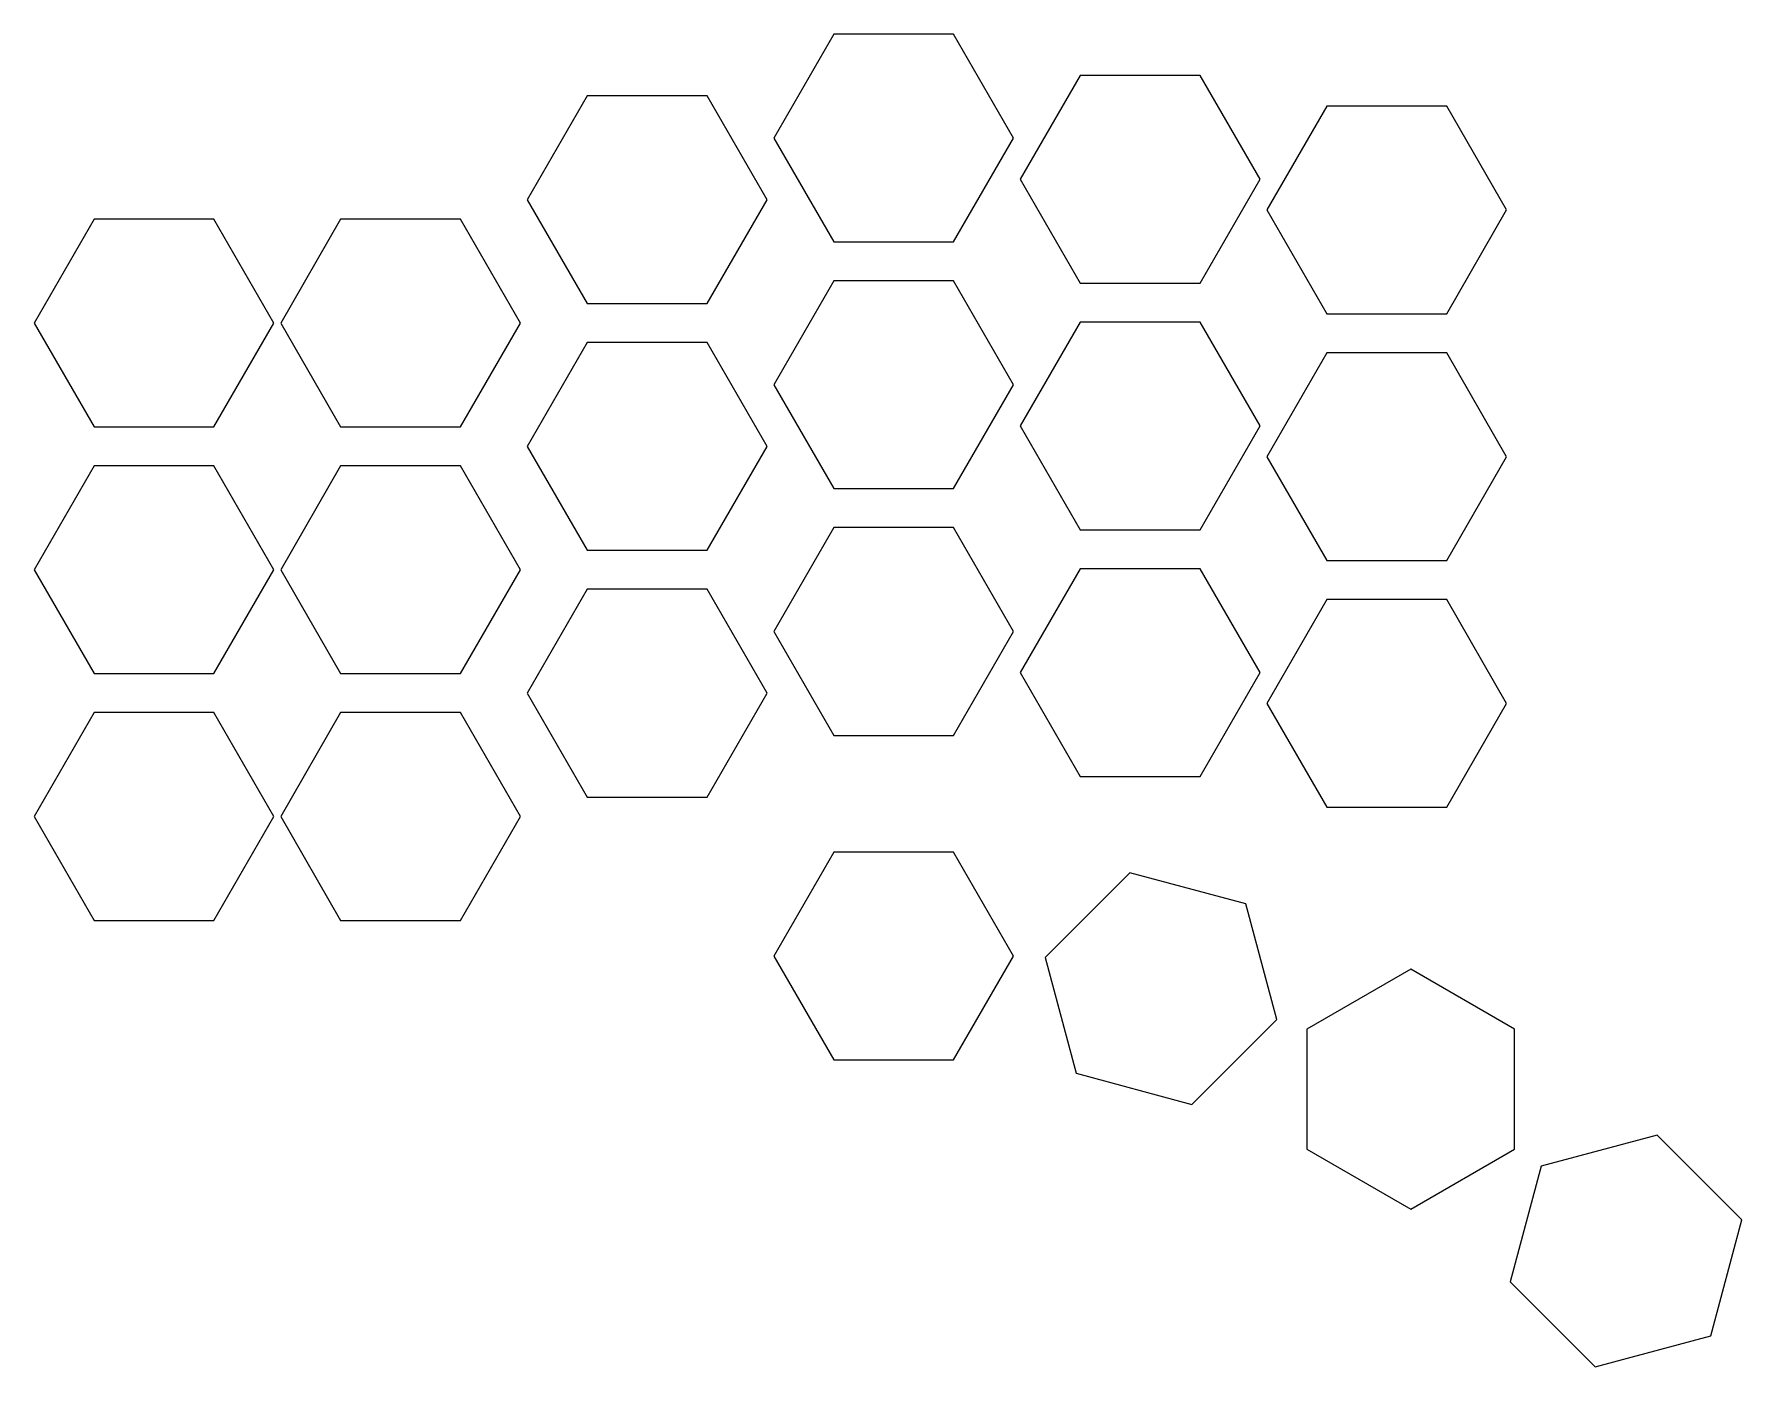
# Model space of a CAD drawing. Header units: millimetres. Extents: x 91 to 222, y -142 to -40.
import ezdxf

# ---------------------------------------------------------------- set-up
doc = ezdxf.new("R2010")
doc.units = ezdxf.units.MM

msp = doc.modelspace()

# ---------------------------------------------------------------- linework, layer by layer
at = {"linetype": 'CONTINUOUS'}
for p, q in [((152.38, -39.75), (147.76, -47.75)), ((161.62, -39.75), (152.38, -39.75)), ((166.24, -47.75), (161.62, -39.75)), ((171.38, -42.92), (166.76, -50.92)), ((180.62, -42.92), (171.38, -42.92)), ((185.24, -50.92), (180.62, -42.92)), ((133.38, -44.5), (128.76, -52.5)), ((142.62, -44.5), (133.38, -44.5)), ((147.24, -52.5), (142.62, -44.5)), ((190.38, -45.29), (185.76, -53.29)), ((199.62, -45.29), (190.38, -45.29)), ((204.24, -53.29), (199.62, -45.29)), ((147.76, -47.75), (152.38, -55.75)), ((161.62, -55.75), (166.24, -47.75)), ((166.76, -50.92), (171.38, -58.92)), ((180.62, -58.92), (185.24, -50.92)), ((128.76, -52.5), (133.38, -60.5)), ((142.62, -60.5), (147.24, -52.5)), ((185.76, -53.29), (190.38, -61.29)), ((199.62, -61.29), (204.24, -53.29)), ((95.38, -54), (90.76, -62)), ((104.62, -54), (95.38, -54)), ((109.24, -62), (104.62, -54)), ((114.38, -54), (109.76, -62)), ((123.62, -54), (114.38, -54)), ((128.24, -62), (123.62, -54)), ((152.38, -55.75), (161.62, -55.75)), ((152.38, -58.75), (147.76, -66.75)), ((161.62, -58.75), (152.38, -58.75)), ((166.24, -66.75), (161.62, -58.75)), ((171.38, -58.92), (180.62, -58.92)), ((133.38, -60.5), (142.62, -60.5)), ((190.38, -61.29), (199.62, -61.29)), ((90.76, -62), (95.38, -70)), ((104.62, -70), (109.24, -62)), ((109.76, -62), (114.38, -70)), ((123.62, -70), (128.24, -62)), ((171.38, -61.92), (166.76, -69.92)), ((180.62, -61.92), (171.38, -61.92)), ((185.24, -69.92), (180.62, -61.92)), ((133.38, -63.5), (128.76, -71.5)), ((142.62, -63.5), (133.38, -63.5)), ((147.24, -71.5), (142.62, -63.5)), ((190.38, -64.29), (185.76, -72.29)), ((199.62, -64.29), (190.38, -64.29)), ((204.24, -72.29), (199.62, -64.29)), ((147.76, -66.75), (152.38, -74.75)), ((161.62, -74.75), (166.24, -66.75)), ((95.38, -70), (104.62, -70)), ((114.38, -70), (123.62, -70)), ((166.76, -69.92), (171.38, -77.92)), ((180.62, -77.92), (185.24, -69.92)), ((128.76, -71.5), (133.38, -79.5)), ((142.62, -79.5), (147.24, -71.5)), ((185.76, -72.29), (190.38, -80.29)), ((199.62, -80.29), (204.24, -72.29)), ((95.38, -73), (90.76, -81)), ((104.62, -73), (95.38, -73)), ((109.24, -81), (104.62, -73)), ((114.38, -73), (109.76, -81)), ((123.62, -73), (114.38, -73)), ((128.24, -81), (123.62, -73)), ((152.38, -74.75), (161.62, -74.75)), ((152.38, -77.75), (147.76, -85.75)), ((161.62, -77.75), (152.38, -77.75)), ((166.24, -85.75), (161.62, -77.75)), ((171.38, -77.92), (180.62, -77.92)), ((133.38, -79.5), (142.62, -79.5)), ((90.76, -81), (95.38, -89)), ((104.62, -89), (109.24, -81)), ((109.76, -81), (114.38, -89)), ((123.62, -89), (128.24, -81)), ((171.38, -80.92), (166.76, -88.92)), ((180.62, -80.92), (171.38, -80.92)), ((185.24, -88.92), (180.62, -80.92)), ((190.38, -80.29), (199.62, -80.29)), ((133.38, -82.5), (128.76, -90.5)), ((142.62, -82.5), (133.38, -82.5)), ((147.24, -90.5), (142.62, -82.5)), ((190.38, -83.29), (185.76, -91.29)), ((199.62, -83.29), (190.38, -83.29)), ((204.24, -91.29), (199.62, -83.29)), ((147.76, -85.75), (152.38, -93.75)), ((161.62, -93.75), (166.24, -85.75)), ((95.38, -89), (104.62, -89)), ((114.38, -89), (123.62, -89)), ((166.76, -88.92), (171.38, -96.92)), ((180.62, -96.92), (185.24, -88.92)), ((128.76, -90.5), (133.38, -98.5)), ((142.62, -98.5), (147.24, -90.5)), ((95.38, -92), (90.76, -100)), ((104.62, -92), (95.38, -92)), ((109.24, -100), (104.62, -92)), ((114.38, -92), (109.76, -100)), ((123.62, -92), (114.38, -92)), ((128.24, -100), (123.62, -92)), ((185.76, -91.29), (190.38, -99.29)), ((199.62, -99.29), (204.24, -91.29)), ((152.38, -93.75), (161.62, -93.75)), ((171.38, -96.92), (180.62, -96.92)), ((133.38, -98.5), (142.62, -98.5)), ((90.76, -100), (95.38, -108)), ((104.62, -108), (109.24, -100)), ((109.76, -100), (114.38, -108)), ((123.62, -108), (128.24, -100)), ((190.38, -99.29), (199.62, -99.29)), ((152.38, -102.75), (147.76, -110.75)), ((161.62, -102.75), (152.38, -102.75)), ((166.24, -110.75), (161.62, -102.75)), ((175.21, -104.33), (168.68, -110.86)), ((184.13, -106.72), (175.21, -104.33)), ((186.52, -115.64), (184.13, -106.72)), ((95.38, -108), (104.62, -108)), ((114.38, -108), (123.62, -108)), ((147.76, -110.75), (152.38, -118.75)), ((161.62, -118.75), (166.24, -110.75)), ((168.68, -110.86), (171.07, -119.78)), ((196.85, -111.76), (188.85, -116.38)), ((204.85, -116.38), (196.85, -111.76)), ((179.99, -122.17), (186.52, -115.64)), ((188.85, -116.38), (188.85, -125.62)), ((204.85, -125.62), (204.85, -116.38)), ((152.38, -118.75), (161.62, -118.75)), ((171.07, -119.78), (179.99, -122.17)), ((215.83, -124.54), (206.91, -126.93)), ((222.36, -131.07), (215.83, -124.54)), ((188.85, -125.62), (196.85, -130.23)), ((196.85, -130.23), (204.85, -125.62)), ((206.91, -126.93), (204.52, -135.85)), ((219.97, -139.99), (222.36, -131.07)), ((204.52, -135.85), (211.05, -142.38)), ((211.05, -142.38), (219.97, -139.99))]:
    msp.add_line(p, q, dxfattribs=at)

doc.saveas('drawing.dxf')
